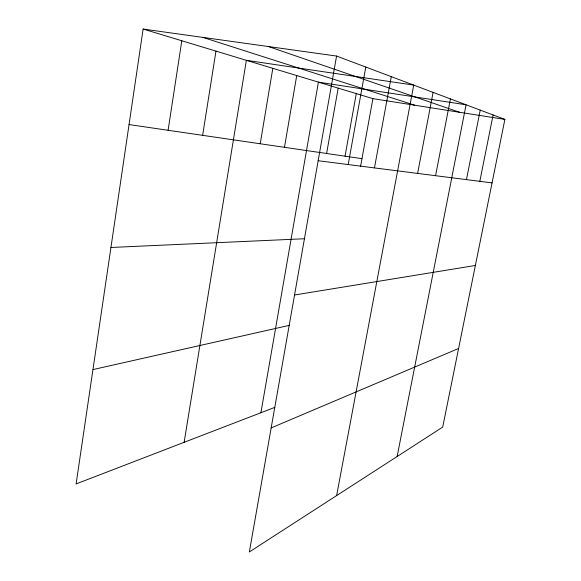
<?xml version="1.0" encoding="UTF-8"?>
<svg xmlns="http://www.w3.org/2000/svg" width="581" height="581" viewBox="0 0 581 581"><rect width="100%" height="100%" fill="white"/><g stroke="black" fill="none" stroke-linecap="round" stroke-linejoin="round"><path stroke-width="0.87" d="M336.573 56.059L249.351 551.95L442.707 427.093L504.889 119.395L336.573 56.059L143.122 29.05L76.111 483.922L274.828 407.368M168.098 130.282L181.809 40.764M202.638 135.337L215.972 51.113M184.126 442.308L246.366 60.322L413.73 85.095L336.624 495.593M260.223 143.768L272.816 68.333M284.472 147.32L296.717 75.566M260.905 412.735L318.403 82.139L466.064 104.791L397.128 456.528M326.609 153.486L338.178 88.123M345.034 156.18L356.284 93.606M348.193 164.561L365.783 67.047M360.51 166.703L372.915 98.647L143.122 29.05M374.454 167.909L391.282 76.641M417.623 173.414L433.092 92.379M435.568 175.702L450.435 98.908M466.449 179.638L480.226 110.114M479.819 181.345L493.109 114.965M271.167 427.914L458.591 348.477M92.96 369.581L289.512 325.324M294.545 295.003L475.367 265.473M110.949 247.477L304.444 238.747M318.163 160.734L492.056 182.899M129.055 124.566L361.978 158.664M372.915 98.647L504.889 119.395M202.892 37.395L414.732 105.219M268.524 46.56L459.564 112.271"/></g></svg>
